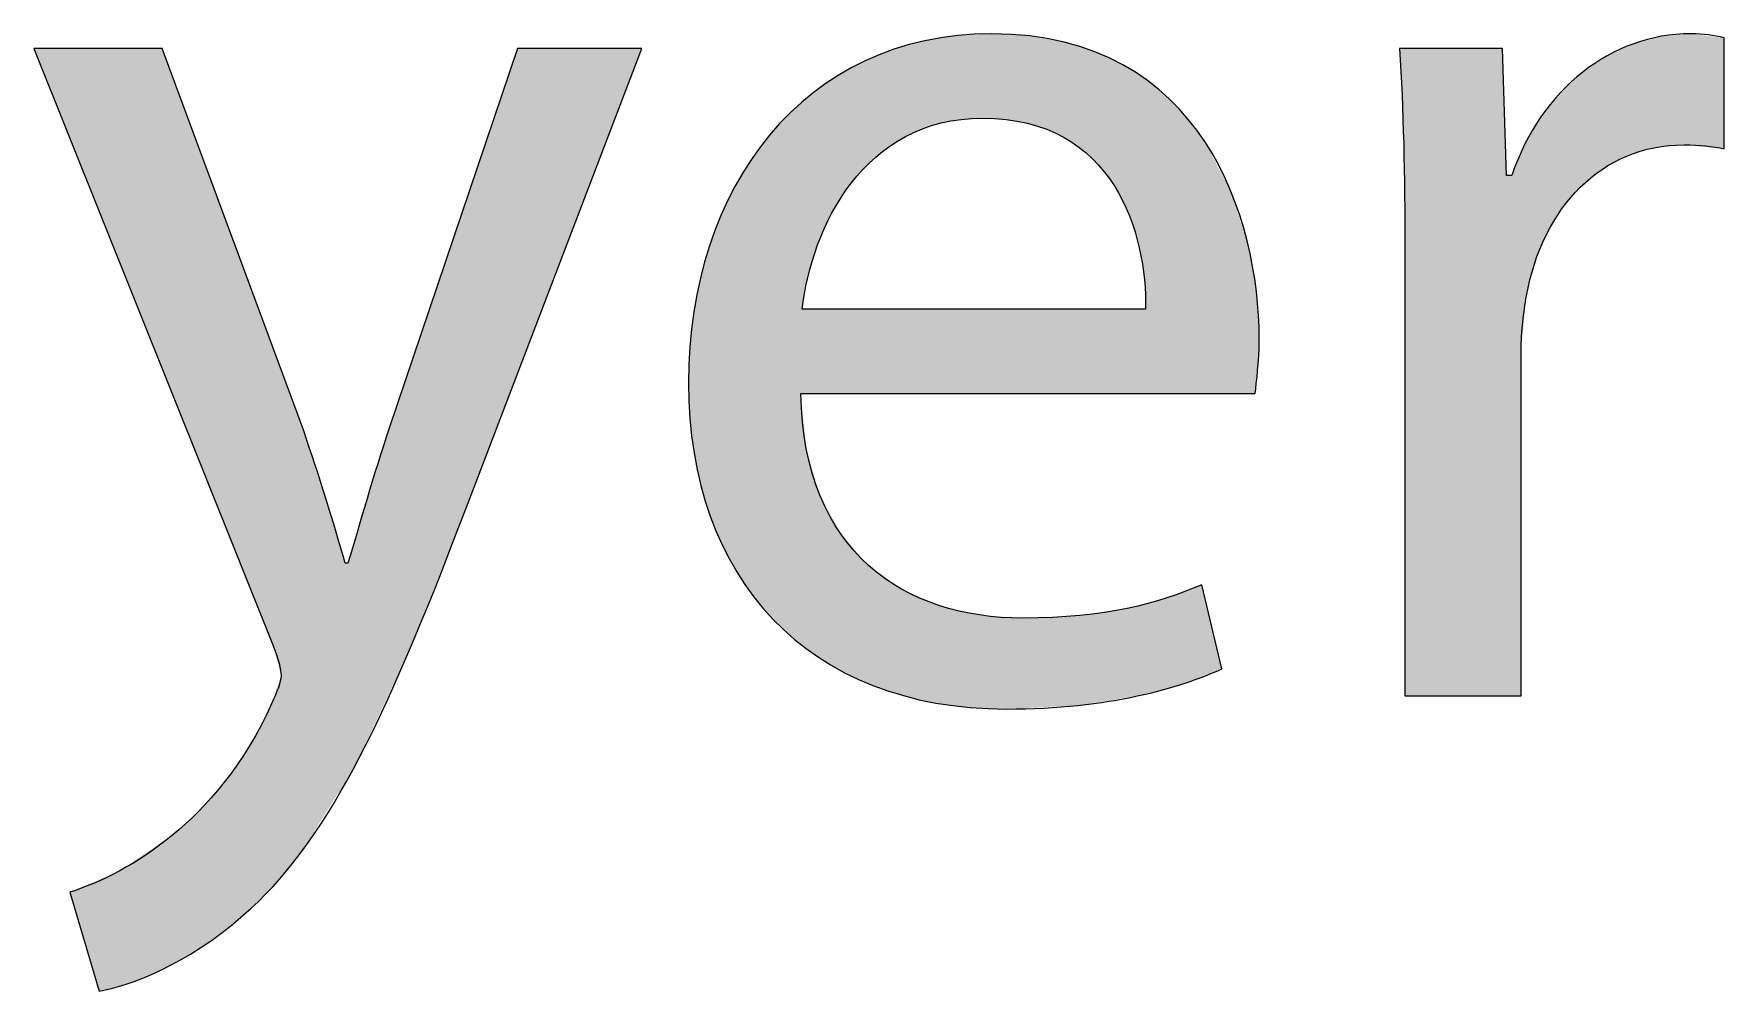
# Model space of a CAD drawing. Extents: x -11 to 868, y -1407 to -16.
# Drawn here: x 127.57 to 159.25, y -1091.76 to -1073.82 of the extents above; entities that cross this region are included whole.
import ezdxf

# ---------------------------------------------------------------- set-up
doc = ezdxf.new("R2010")
doc.units = 0
doc.layers.add('LAYER_1', color=7, linetype='CONTINUOUS')

# ---------------------------------------------------------------- blocks, each defined once
blk = doc.blocks.new('*U32')
at = {"layer": 'LAYER_1', "color": 250, "extrusion": (0, 0, -1)}
for points in [[(-128.245, -1075.783), (-127.569, -1074.098), (-128.245, -1074.098)], [(-128.796, -1077.156), (-128.245, -1074.098), (-128.796, -1074.098)], [(-129.172, -1078.092), (-128.796, -1074.098), (-129.172, -1074.098)], [(-129.3, -1078.411), (-129.172, -1074.098), (-129.3, -1074.098)], [(-129.951, -1080.035), (-129.3, -1074.098), (-129.951, -1074.098)], [(-129.973, -1080.089), (-129.951, -1074.098), (-129.973, -1074.098)], [(-130.173, -1080.589), (-129.973, -1074.098), (-130.173, -1074.639)], [(-136.636, -1080.186), (-136.636, -1074.098), (-138.965, -1074.098)], [(-130.646, -1081.767), (-130.173, -1074.639), (-130.646, -1075.914)], [(-130.701, -1081.904), (-130.646, -1075.914), (-130.701, -1076.063)], [(-131.138, -1082.991), (-130.701, -1076.063), (-131.138, -1077.241)], [(-131.501, -1083.896), (-131.138, -1077.241), (-131.501, -1078.22)], [(-135.659, -1082.739), (-135.659, -1076.988), (-136.636, -1080.186)], [(-131.611, -1084.169), (-131.501, -1078.22), (-131.611, -1078.516)], [(-132.027, -1085.207), (-131.611, -1078.516), (-132.027, -1079.64)], [(-132.046, -1085.255), (-132.027, -1079.64), (-132.046, -1079.692)], [(-132.052, -1085.269), (-132.046, -1079.692), (-132.052, -1079.707)], [(-132.202, -1085.845), (-132.052, -1079.707), (-132.202, -1080.113)], [(-132.202, -1089.611), (-132.202, -1080.113), (-132.563, -1089.178)], [(-132.563, -1089.178), (-132.202, -1080.113), (-132.563, -1081.085)], [(-134.555, -1085.496), (-134.555, -1080.254), (-135.659, -1082.739)], [(-132.563, -1089.178), (-132.563, -1081.085), (-132.628, -1089.074)], [(-132.628, -1089.074), (-132.563, -1081.085), (-132.628, -1081.262)], [(-132.628, -1089.074), (-132.628, -1081.262), (-133.404, -1087.839)], [(-133.404, -1087.839), (-132.628, -1081.262), (-133.404, -1083.741)], [(-134.231, -1086.176), (-134.231, -1081.212), (-134.555, -1085.496)], [(-133.552, -1087.605), (-133.552, -1083.425), (-134.231, -1086.176)], [(-133.404, -1087.839), (-133.404, -1083.741), (-133.455, -1087.759)], [(-133.455, -1087.759), (-133.404, -1083.741), (-133.455, -1083.741)], [(-133.455, -1087.759), (-133.455, -1083.741), (-133.552, -1087.605)], [(-132.027, -1089.818), (-132.027, -1086.371), (-132.046, -1089.799)], [(-132.046, -1089.799), (-132.046, -1086.313), (-132.052, -1089.792)], [(-132.052, -1089.792), (-132.052, -1086.296), (-132.202, -1089.611)], [(-131.501, -1090.329), (-131.501, -1087.321), (-131.611, -1090.222)], [(-131.611, -1090.222), (-131.611, -1087.163), (-132.027, -1089.818)], [(-131.138, -1090.606), (-131.138, -1087.843), (-131.501, -1090.329)], [(-130.701, -1090.939), (-130.701, -1088.337), (-131.138, -1090.606)], [(-130.646, -1090.97), (-130.646, -1088.4), (-130.701, -1090.939)], [(-129.951, -1091.362), (-129.951, -1088.977), (-129.973, -1091.349)], [(-129.973, -1091.349), (-129.973, -1088.962), (-130.173, -1091.236)], [(-130.173, -1091.236), (-130.173, -1088.826), (-130.646, -1090.97)], [(-129.172, -1091.658), (-129.172, -1089.505), (-129.3, -1091.625)], [(-129.3, -1091.625), (-129.3, -1089.418), (-129.951, -1091.362)], [(-128.796, -1091.756), (-128.796, -1089.666), (-129.172, -1091.658)]]:
    blk.add_solid(points, dxfattribs=at)
at = {"layer": 'LAYER_1', "color": 250}
for points in [[(128.245, -1075.783), (128.245, -1074.098), (128.796, -1077.156)], [(128.796, -1077.156), (128.796, -1074.098), (129.172, -1078.092)], [(129.172, -1078.092), (129.172, -1074.098), (129.3, -1078.411)], [(129.3, -1078.411), (129.3, -1074.098), (129.951, -1080.035)], [(129.951, -1080.035), (129.951, -1074.098), (129.973, -1080.089)], [(129.973, -1080.089), (129.973, -1074.098), (130.173, -1080.589)], [(136.636, -1080.186), (135.659, -1076.988), (136.636, -1074.098)], [(130.173, -1080.589), (130.173, -1074.639), (130.646, -1081.767)], [(130.646, -1081.767), (130.646, -1075.914), (130.701, -1081.904)], [(130.701, -1081.904), (130.701, -1076.063), (131.138, -1082.991)], [(131.138, -1082.991), (131.138, -1077.241), (131.501, -1083.896)], [(135.659, -1082.739), (134.555, -1080.254), (135.659, -1076.988)], [(131.501, -1083.896), (131.501, -1078.22), (131.611, -1084.169)], [(131.611, -1084.169), (131.611, -1078.516), (132.027, -1085.207)], [(132.027, -1085.207), (132.027, -1079.64), (132.046, -1085.255)], [(132.046, -1085.255), (132.046, -1079.692), (132.052, -1085.269)], [(132.052, -1085.269), (132.052, -1079.707), (132.202, -1085.845)], [(134.555, -1085.496), (134.231, -1081.212), (134.555, -1080.254)], [(134.231, -1086.176), (133.552, -1083.425), (134.231, -1081.212)], [(133.552, -1087.605), (133.455, -1083.741), (133.552, -1083.425)], [(132.202, -1089.611), (132.052, -1086.296), (132.202, -1085.845)], [(132.027, -1089.818), (131.611, -1087.163), (132.027, -1086.371)], [(132.046, -1089.799), (132.027, -1086.371), (132.046, -1086.313)], [(132.052, -1089.792), (132.046, -1086.313), (132.052, -1086.296)], [(131.501, -1090.329), (131.138, -1087.843), (131.501, -1087.321)], [(131.611, -1090.222), (131.501, -1087.321), (131.611, -1087.163)], [(131.138, -1090.606), (130.701, -1088.337), (131.138, -1087.843)], [(130.701, -1090.939), (130.646, -1088.4), (130.701, -1088.337)], [(130.646, -1090.97), (130.173, -1088.826), (130.646, -1088.4)], [(129.951, -1091.362), (129.3, -1089.418), (129.951, -1088.977)], [(129.973, -1091.349), (129.951, -1088.977), (129.973, -1088.962)], [(130.173, -1091.236), (129.973, -1088.962), (130.173, -1088.826)], [(129.172, -1091.658), (128.796, -1089.666), (129.172, -1089.505)], [(129.3, -1091.625), (129.172, -1089.505), (129.3, -1089.418)], [(128.796, -1091.756), (128.245, -1089.903), (128.796, -1089.666)]]:
    blk.add_solid(points, dxfattribs=at)
blk = doc.blocks.new('*U33')
at = {"layer": 'LAYER_1', "color": 250}
for points in [[(143.832, -1075.791), (143.691, -1074.112), (143.832, -1074.074)], [(143.867, -1075.77), (143.832, -1074.074), (143.867, -1074.064)], [(143.908, -1075.745), (143.867, -1074.064), (143.908, -1074.053)], [(144.227, -1075.6), (143.908, -1074.053), (144.227, -1073.965)], [(144.269, -1075.587), (144.227, -1073.965), (144.269, -1073.953)], [(144.475, -1075.523), (144.269, -1073.953), (144.475, -1073.921)], [(144.531, -1075.505), (144.475, -1073.921), (144.531, -1073.912)], [(144.574, -1075.492), (144.531, -1073.912), (144.574, -1073.905)], [(144.881, -1075.436), (144.574, -1073.905), (144.881, -1073.856)], [(144.948, -1075.424), (144.881, -1073.856), (144.948, -1073.852)], [(145.121, -1075.414), (144.948, -1073.852), (145.121, -1073.843)], [(145.294, -1075.404), (145.121, -1073.843), (145.294, -1073.834)], [(145.352, -1075.401), (145.294, -1073.834), (145.352, -1073.832)], [(145.527, -1075.41), (145.352, -1073.832), (145.527, -1073.822)], [(145.352, -1075.401), (145.352, -1073.832), (145.527, -1075.41)], [(145.527, -1075.41), (145.527, -1073.822), (145.795, -1075.425)], [(145.795, -1075.425), (145.795, -1073.837), (145.803, -1075.427)], [(145.803, -1075.427), (145.803, -1073.838), (146.103, -1075.48)], [(146.103, -1075.48), (146.103, -1073.855), (146.196, -1075.497)], [(146.196, -1075.497), (146.196, -1073.86), (146.236, -1075.51)], [(146.236, -1075.51), (146.236, -1073.862), (146.557, -1075.611)], [(146.557, -1075.611), (146.557, -1073.919), (146.879, -1075.763)], [(146.879, -1075.763), (146.879, -1073.976), (146.879, -1075.763)], [(146.879, -1075.763), (146.879, -1073.977), (147.137, -1075.931)], [(147.137, -1075.931), (147.137, -1074.058), (147.164, -1075.949)], [(147.164, -1075.949), (147.164, -1074.066), (147.177, -1075.96)], [(147.177, -1075.96), (147.177, -1074.07), (147.415, -1076.164)], [(143.107, -1076.364), (142.891, -1074.469), (143.107, -1074.352)], [(143.149, -1076.324), (143.107, -1074.352), (143.149, -1074.33)], [(143.217, -1076.259), (143.149, -1074.33), (143.217, -1074.303)], [(143.297, -1076.181), (143.217, -1074.303), (143.297, -1074.27)], [(143.349, -1076.131), (143.297, -1074.27), (143.349, -1074.25)], [(143.615, -1075.924), (143.349, -1074.25), (143.615, -1074.143)], [(143.691, -1075.877), (143.615, -1074.143), (143.691, -1074.112)], [(147.415, -1076.164), (147.415, -1074.145), (147.459, -1076.213)], [(147.459, -1076.213), (147.459, -1074.158), (147.633, -1076.404)], [(147.633, -1076.404), (147.633, -1074.239), (147.819, -1076.666)], [(147.819, -1076.666), (147.819, -1074.326), (147.976, -1076.943)], [(147.976, -1076.943), (147.976, -1074.4), (147.979, -1076.951)], [(147.979, -1076.951), (147.979, -1074.401), (148.063, -1077.138)], [(142.53, -1077.178), (142.306, -1074.836), (142.53, -1074.681)], [(142.644, -1076.985), (142.53, -1074.681), (142.644, -1074.602)], [(142.699, -1076.891), (142.644, -1074.602), (142.699, -1074.573)], [(142.702, -1076.887), (142.699, -1074.573), (142.702, -1074.571)], [(142.766, -1076.795), (142.702, -1074.571), (142.766, -1074.536)], [(142.891, -1076.619), (142.766, -1074.536), (142.891, -1074.469)], [(148.063, -1077.138), (148.063, -1074.455), (148.106, -1077.233)], [(148.106, -1077.233), (148.106, -1074.482), (148.251, -1077.706)], [(148.251, -1077.706), (148.251, -1074.575), (148.289, -1077.831)], [(148.289, -1077.831), (148.289, -1074.6), (148.385, -1078.426)], [(148.385, -1078.426), (148.385, -1074.661), (148.407, -1078.983)], [(142.048, -1078.541), (141.97, -1075.106), (142.048, -1075.039)], [(142.075, -1078.39), (142.048, -1075.039), (142.075, -1075.015)], [(142.176, -1078.054), (142.075, -1075.015), (142.176, -1074.927)], [(142.259, -1077.778), (142.176, -1074.927), (142.259, -1074.869)], [(142.276, -1077.74), (142.259, -1074.869), (142.276, -1074.857)], [(142.306, -1077.674), (142.276, -1074.857), (142.306, -1074.836)], [(141.748, -1085.092), (141.423, -1075.652), (141.748, -1075.3)], [(141.828, -1085.167), (141.748, -1075.3), (141.828, -1075.23)], [(141.748, -1085.092), (141.748, -1075.3), (141.828, -1085.167)], [(141.946, -1085.254), (141.828, -1075.23), (141.946, -1075.128)], [(141.828, -1085.167), (141.828, -1075.23), (141.946, -1085.254)], [(141.97, -1080.56), (141.946, -1075.128), (141.97, -1075.106)], [(141.423, -1084.787), (141.36, -1075.72), (141.423, -1075.652)], [(141.423, -1084.787), (141.423, -1075.652), (141.748, -1085.092)], [(141.36, -1084.714), (141.061, -1076.119), (141.36, -1075.72)], [(141.36, -1084.714), (141.36, -1075.72), (141.423, -1084.787)], [(141.013, -1084.295), (140.744, -1076.628), (141.013, -1076.182)], [(141.061, -1084.364), (141.013, -1076.182), (141.061, -1076.119)], [(141.013, -1084.295), (141.013, -1076.182), (141.061, -1084.364)], [(141.061, -1084.364), (141.061, -1076.119), (141.36, -1084.714)], [(140.744, -1083.901), (140.709, -1076.685), (140.744, -1076.628)], [(140.744, -1083.901), (140.744, -1076.628), (141.013, -1084.295)], [(140.709, -1083.837), (140.472, -1077.175), (140.709, -1076.685)], [(140.709, -1083.837), (140.709, -1076.685), (140.744, -1083.901)], [(140.449, -1083.341), (140.248, -1077.756), (140.449, -1077.223)], [(140.472, -1083.398), (140.449, -1077.223), (140.472, -1077.175)], [(140.449, -1083.341), (140.449, -1077.223), (140.472, -1083.398)], [(140.472, -1083.398), (140.472, -1077.175), (140.709, -1083.837)], [(140.233, -1082.809), (140.072, -1078.369), (140.233, -1077.796)], [(140.248, -1082.857), (140.233, -1077.796), (140.248, -1077.756)], [(140.233, -1082.809), (140.233, -1077.796), (140.248, -1082.857)], [(140.248, -1082.857), (140.248, -1077.756), (140.449, -1083.341)], [(140.063, -1082.242), (139.945, -1079.011), (140.063, -1078.399)], [(140.072, -1082.282), (140.063, -1078.399), (140.072, -1078.369)], [(140.063, -1082.242), (140.063, -1078.399), (140.072, -1082.282)], [(140.072, -1082.282), (140.072, -1078.369), (140.233, -1082.809)], [(139.941, -1081.642), (139.867, -1079.676), (139.941, -1079.029)], [(139.945, -1081.672), (139.941, -1079.029), (139.945, -1079.011)], [(139.941, -1081.642), (139.941, -1079.029), (139.945, -1081.672)], [(139.945, -1081.672), (139.945, -1079.011), (140.063, -1082.242)], [(139.866, -1081.008), (139.841, -1080.36), (139.866, -1079.684)], [(139.867, -1081.031), (139.866, -1079.684), (139.867, -1079.676)], [(139.866, -1081.008), (139.866, -1079.684), (139.867, -1081.031)], [(139.867, -1081.031), (139.867, -1079.676), (139.941, -1081.642)], [(141.946, -1085.254), (141.946, -1080.56), (141.97, -1085.273)], [(141.97, -1085.273), (141.97, -1080.813), (142.048, -1085.331)], [(142.048, -1085.331), (142.048, -1081.597), (142.075, -1085.351)], [(142.075, -1085.351), (142.075, -1081.687), (142.176, -1085.427)], [(142.176, -1085.427), (142.176, -1082.033), (142.259, -1085.489)], [(142.259, -1085.489), (142.259, -1082.316), (142.276, -1085.502)], [(142.276, -1085.502), (142.276, -1082.374), (142.306, -1085.519)], [(142.306, -1085.519), (142.306, -1082.475), (142.53, -1085.651)], [(142.53, -1085.651), (142.53, -1082.886), (142.644, -1085.718)], [(142.644, -1085.718), (142.644, -1083.095), (142.699, -1085.751)], [(142.699, -1085.751), (142.699, -1083.196), (142.702, -1085.752)], [(142.702, -1085.752), (142.702, -1083.202), (142.766, -1085.791)], [(142.766, -1085.791), (142.766, -1083.274), (142.891, -1085.847)], [(142.891, -1085.847), (142.891, -1083.415), (143.107, -1085.945)], [(143.107, -1085.945), (143.107, -1083.659), (143.149, -1085.964)], [(143.149, -1085.964), (143.149, -1083.706), (143.217, -1085.994)], [(143.217, -1085.994), (143.217, -1083.782), (143.297, -1086.031)], [(143.297, -1086.031), (143.297, -1083.84), (143.349, -1086.048)], [(143.349, -1086.048), (143.349, -1083.877), (143.615, -1086.137)], [(143.615, -1086.137), (143.615, -1084.067), (143.691, -1086.162)], [(143.691, -1086.162), (143.691, -1084.122), (143.832, -1086.209)], [(143.832, -1086.209), (143.832, -1084.223), (143.867, -1086.221)], [(143.867, -1086.221), (143.867, -1084.238), (143.908, -1086.23)], [(149.208, -1085.962), (149.149, -1084.259), (149.208, -1084.237)], [(149.459, -1085.865), (149.208, -1084.237), (149.459, -1084.142)], [(143.908, -1086.23), (143.908, -1084.256), (144.227, -1086.303)], [(144.227, -1086.303), (144.227, -1084.396), (144.269, -1086.312)], [(144.269, -1086.312), (144.269, -1084.415), (144.475, -1086.359)], [(144.475, -1086.359), (144.475, -1084.505), (144.531, -1086.366)], [(144.531, -1086.366), (144.531, -1084.53), (144.574, -1086.372)], [(144.574, -1086.372), (144.574, -1084.54), (144.881, -1086.412)], [(148.251, -1086.227), (148.106, -1084.575), (148.251, -1084.536)], [(148.289, -1086.217), (148.251, -1084.536), (148.289, -1084.526)], [(148.385, -1086.191), (148.289, -1084.526), (148.385, -1084.501)], [(148.407, -1086.185), (148.385, -1084.501), (148.407, -1084.495)], [(148.443, -1086.176), (148.407, -1084.495), (148.443, -1084.485)], [(148.808, -1086.077), (148.443, -1084.485), (148.808, -1084.388)], [(148.851, -1086.065), (148.808, -1084.388), (148.851, -1084.372)], [(149.149, -1085.985), (148.851, -1084.372), (149.149, -1084.259)], [(144.881, -1086.412), (144.881, -1084.613), (144.948, -1086.421)], [(144.948, -1086.421), (144.948, -1084.628), (145.121, -1086.443)], [(145.121, -1086.443), (145.121, -1084.669), (145.294, -1086.45)], [(145.294, -1086.45), (145.294, -1084.71), (145.352, -1086.453)], [(145.352, -1086.453), (145.352, -1084.714), (145.527, -1086.46)], [(145.527, -1086.46), (145.527, -1084.727), (145.795, -1086.471)], [(145.795, -1086.471), (145.795, -1084.746), (145.803, -1086.471)], [(146.196, -1086.451), (146.103, -1084.768), (146.196, -1084.764)], [(146.236, -1086.449), (146.196, -1084.764), (146.236, -1084.762)], [(146.557, -1086.433), (146.236, -1084.762), (146.557, -1084.748)], [(146.879, -1086.417), (146.557, -1084.748), (146.879, -1084.733)], [(147.137, -1086.403), (146.879, -1084.733), (147.137, -1084.722)], [(146.879, -1086.417), (146.879, -1084.733), (146.879, -1084.733)], [(147.164, -1086.399), (147.137, -1084.722), (147.164, -1084.72)], [(147.177, -1086.397), (147.164, -1084.72), (147.177, -1084.72)], [(147.415, -1086.359), (147.177, -1084.72), (147.415, -1084.684)], [(147.459, -1086.352), (147.415, -1084.684), (147.459, -1084.677)], [(147.633, -1086.325), (147.459, -1084.677), (147.633, -1084.651)], [(147.819, -1086.295), (147.633, -1084.651), (147.819, -1084.623)], [(147.976, -1086.271), (147.819, -1084.623), (147.976, -1084.6)], [(147.979, -1086.27), (147.976, -1084.6), (147.979, -1084.599)], [(148.063, -1086.257), (147.979, -1084.599), (148.063, -1084.587)], [(148.106, -1086.25), (148.063, -1084.587), (148.106, -1084.575)]]:
    blk.add_solid(points, dxfattribs=at)
at = {"layer": 'LAYER_1', "color": 250, "extrusion": (0, 0, -1)}
for points in [[(-143.832, -1075.791), (-143.832, -1074.074), (-143.867, -1075.77)], [(-143.867, -1075.77), (-143.867, -1074.064), (-143.908, -1075.745)], [(-143.908, -1075.745), (-143.908, -1074.053), (-144.227, -1075.6)], [(-144.227, -1075.6), (-144.227, -1073.965), (-144.269, -1075.587)], [(-144.269, -1075.587), (-144.269, -1073.953), (-144.475, -1075.523)], [(-144.475, -1075.523), (-144.475, -1073.921), (-144.531, -1075.505)], [(-144.531, -1075.505), (-144.531, -1073.912), (-144.574, -1075.492)], [(-144.574, -1075.492), (-144.574, -1073.905), (-144.881, -1075.436)], [(-144.881, -1075.436), (-144.881, -1073.856), (-144.948, -1075.424)], [(-144.948, -1075.424), (-144.948, -1073.852), (-145.121, -1075.414)], [(-145.121, -1075.414), (-145.121, -1073.843), (-145.294, -1075.404)], [(-145.294, -1075.404), (-145.294, -1073.834), (-145.352, -1075.401)], [(-145.795, -1075.425), (-145.527, -1073.822), (-145.795, -1073.837)], [(-145.803, -1075.427), (-145.795, -1073.837), (-145.803, -1073.838)], [(-146.103, -1075.48), (-145.803, -1073.838), (-146.103, -1073.855)], [(-146.196, -1075.497), (-146.103, -1073.855), (-146.196, -1073.86)], [(-146.236, -1075.51), (-146.196, -1073.86), (-146.236, -1073.862)], [(-146.557, -1075.611), (-146.236, -1073.862), (-146.557, -1073.919)], [(-146.879, -1075.763), (-146.557, -1073.919), (-146.879, -1073.976)], [(-146.879, -1075.763), (-146.879, -1073.976), (-146.879, -1073.977)], [(-147.137, -1075.931), (-146.879, -1073.977), (-147.137, -1074.058)], [(-147.164, -1075.949), (-147.137, -1074.058), (-147.164, -1074.066)], [(-147.177, -1075.96), (-147.164, -1074.066), (-147.177, -1074.07)], [(-147.415, -1076.164), (-147.177, -1074.07), (-147.415, -1074.145)], [(-143.107, -1076.364), (-143.107, -1074.352), (-143.149, -1076.324)], [(-143.149, -1076.324), (-143.149, -1074.33), (-143.217, -1076.259)], [(-143.217, -1076.259), (-143.217, -1074.303), (-143.297, -1076.181)], [(-143.297, -1076.181), (-143.297, -1074.27), (-143.349, -1076.131)], [(-143.349, -1076.131), (-143.349, -1074.25), (-143.615, -1075.924)], [(-143.615, -1075.924), (-143.615, -1074.143), (-143.691, -1075.877)], [(-143.691, -1075.877), (-143.691, -1074.112), (-143.832, -1075.791)], [(-147.459, -1076.213), (-147.415, -1074.145), (-147.459, -1074.158)], [(-147.633, -1076.404), (-147.459, -1074.158), (-147.633, -1074.239)], [(-147.819, -1076.666), (-147.633, -1074.239), (-147.819, -1074.326)], [(-147.976, -1076.943), (-147.819, -1074.326), (-147.976, -1074.4)], [(-147.979, -1076.951), (-147.976, -1074.4), (-147.979, -1074.401)], [(-148.063, -1077.138), (-147.979, -1074.401), (-148.063, -1074.455)], [(-142.53, -1077.178), (-142.53, -1074.681), (-142.644, -1076.985)], [(-142.644, -1076.985), (-142.644, -1074.602), (-142.699, -1076.891)], [(-142.699, -1076.891), (-142.699, -1074.573), (-142.702, -1076.887)], [(-142.702, -1076.887), (-142.702, -1074.571), (-142.766, -1076.795)], [(-142.766, -1076.795), (-142.766, -1074.536), (-142.891, -1076.619)], [(-142.891, -1076.619), (-142.891, -1074.469), (-143.107, -1076.364)], [(-148.106, -1077.233), (-148.063, -1074.455), (-148.106, -1074.482)], [(-148.251, -1077.706), (-148.106, -1074.482), (-148.251, -1074.575)], [(-148.289, -1077.831), (-148.251, -1074.575), (-148.289, -1074.6)], [(-148.385, -1078.426), (-148.289, -1074.6), (-148.385, -1074.661)], [(-148.407, -1078.983), (-148.385, -1074.661), (-148.407, -1074.676)], [(-148.407, -1080.56), (-148.407, -1074.676), (-148.443, -1080.56)], [(-148.443, -1080.56), (-148.407, -1074.676), (-148.443, -1074.698)], [(-148.443, -1080.56), (-148.443, -1074.698), (-148.808, -1080.56)], [(-148.808, -1080.56), (-148.443, -1074.698), (-148.808, -1075.005)], [(-142.048, -1078.541), (-142.048, -1075.039), (-142.075, -1078.39)], [(-142.075, -1078.39), (-142.075, -1075.015), (-142.176, -1078.054)], [(-142.176, -1078.054), (-142.176, -1074.927), (-142.259, -1077.778)], [(-142.259, -1077.778), (-142.259, -1074.869), (-142.276, -1077.74)], [(-142.276, -1077.74), (-142.276, -1074.857), (-142.306, -1077.674)], [(-142.306, -1077.674), (-142.306, -1074.836), (-142.53, -1077.178)], [(-148.808, -1080.56), (-148.808, -1075.005), (-148.851, -1080.56)], [(-148.851, -1080.56), (-148.808, -1075.005), (-148.851, -1075.042)], [(-148.851, -1080.56), (-148.851, -1075.042), (-149.149, -1080.56)], [(-149.149, -1080.56), (-148.851, -1075.042), (-149.149, -1075.361)], [(-141.946, -1080.56), (-141.946, -1075.128), (-141.97, -1080.56)], [(-141.97, -1078.983), (-141.97, -1075.106), (-142.048, -1078.541)], [(-149.149, -1080.56), (-149.149, -1075.361), (-149.208, -1080.56)], [(-149.208, -1080.56), (-149.149, -1075.361), (-149.208, -1075.425)], [(-149.208, -1080.56), (-149.208, -1075.425), (-149.459, -1080.56)], [(-149.459, -1080.56), (-149.208, -1075.425), (-149.459, -1075.766)], [(-149.459, -1080.56), (-149.459, -1075.766), (-149.516, -1080.56)], [(-149.516, -1080.56), (-149.459, -1075.766), (-149.516, -1075.842)], [(-149.516, -1080.56), (-149.516, -1075.842), (-149.835, -1080.56)], [(-149.835, -1080.56), (-149.516, -1075.842), (-149.835, -1076.445)], [(-149.835, -1080.56), (-149.835, -1076.445), (-149.995, -1080.56)], [(-149.995, -1080.56), (-149.835, -1076.445), (-149.995, -1076.747)], [(-149.995, -1080.56), (-149.995, -1076.747), (-150.31, -1080.56)], [(-150.31, -1080.56), (-149.995, -1076.747), (-150.31, -1077.701)], [(-150.31, -1080.56), (-150.31, -1077.701), (-150.461, -1080.56)], [(-150.461, -1080.56), (-150.31, -1077.701), (-150.461, -1078.527)], [(-150.461, -1080.56), (-150.461, -1078.527), (-150.484, -1080.257)], [(-150.484, -1080.257), (-150.461, -1078.527), (-150.484, -1078.648)], [(-150.484, -1080.257), (-150.484, -1078.648), (-150.537, -1079.533)], [(-141.97, -1080.56), (-141.97, -1078.983), (-142.048, -1080.56)], [(-142.048, -1080.56), (-141.97, -1078.983), (-142.048, -1078.983)], [(-142.048, -1080.56), (-142.048, -1078.983), (-142.075, -1080.56)], [(-142.075, -1080.56), (-142.048, -1078.983), (-142.075, -1078.983)], [(-142.075, -1080.56), (-142.075, -1078.983), (-142.176, -1080.56)], [(-142.176, -1080.56), (-142.075, -1078.983), (-142.176, -1078.983)], [(-142.176, -1080.56), (-142.176, -1078.983), (-142.259, -1080.56)], [(-142.259, -1080.56), (-142.176, -1078.983), (-142.259, -1078.983)], [(-142.259, -1080.56), (-142.259, -1078.983), (-142.276, -1080.56)], [(-142.276, -1080.56), (-142.259, -1078.983), (-142.276, -1078.983)], [(-142.276, -1080.56), (-142.276, -1078.983), (-142.306, -1080.56)], [(-142.306, -1080.56), (-142.276, -1078.983), (-142.306, -1078.983)], [(-142.306, -1080.56), (-142.306, -1078.983), (-142.53, -1080.56)], [(-142.53, -1080.56), (-142.306, -1078.983), (-142.53, -1078.983)], [(-142.53, -1080.56), (-142.53, -1078.983), (-142.644, -1080.56)], [(-142.644, -1080.56), (-142.53, -1078.983), (-142.644, -1078.983)], [(-142.644, -1080.56), (-142.644, -1078.983), (-142.699, -1080.56)], [(-142.699, -1080.56), (-142.644, -1078.983), (-142.699, -1078.983)], [(-142.699, -1080.56), (-142.699, -1078.983), (-142.702, -1080.56)], [(-142.702, -1080.56), (-142.699, -1078.983), (-142.702, -1078.983)], [(-142.702, -1080.56), (-142.702, -1078.983), (-142.766, -1080.56)], [(-142.766, -1080.56), (-142.702, -1078.983), (-142.766, -1078.983)], [(-142.766, -1080.56), (-142.766, -1078.983), (-142.891, -1080.56)], [(-142.891, -1080.56), (-142.766, -1078.983), (-142.891, -1078.983)], [(-142.891, -1080.56), (-142.891, -1078.983), (-143.107, -1080.56)], [(-143.107, -1080.56), (-142.891, -1078.983), (-143.107, -1078.983)], [(-143.107, -1080.56), (-143.107, -1078.983), (-143.149, -1080.56)], [(-143.149, -1080.56), (-143.107, -1078.983), (-143.149, -1078.983)], [(-143.149, -1080.56), (-143.149, -1078.983), (-143.217, -1080.56)], [(-143.217, -1080.56), (-143.149, -1078.983), (-143.217, -1078.983)], [(-143.217, -1080.56), (-143.217, -1078.983), (-143.297, -1080.56)], [(-143.297, -1080.56), (-143.217, -1078.983), (-143.297, -1078.983)], [(-143.297, -1080.56), (-143.297, -1078.983), (-143.349, -1080.56)], [(-143.349, -1080.56), (-143.297, -1078.983), (-143.349, -1078.983)], [(-143.349, -1080.56), (-143.349, -1078.983), (-143.615, -1080.56)], [(-143.615, -1080.56), (-143.349, -1078.983), (-143.615, -1078.983)], [(-143.615, -1080.56), (-143.615, -1078.983), (-143.691, -1080.56)], [(-143.691, -1080.56), (-143.615, -1078.983), (-143.691, -1078.983)], [(-143.691, -1080.56), (-143.691, -1078.983), (-143.832, -1080.56)], [(-143.832, -1080.56), (-143.691, -1078.983), (-143.832, -1078.983)], [(-143.832, -1080.56), (-143.832, -1078.983), (-143.867, -1080.56)], [(-143.867, -1080.56), (-143.832, -1078.983), (-143.867, -1078.983)], [(-143.867, -1080.56), (-143.867, -1078.983), (-143.908, -1080.56)], [(-143.908, -1080.56), (-143.867, -1078.983), (-143.908, -1078.983)], [(-143.908, -1080.56), (-143.908, -1078.983), (-144.227, -1080.56)], [(-144.227, -1080.56), (-143.908, -1078.983), (-144.227, -1078.983)], [(-144.227, -1080.56), (-144.227, -1078.983), (-144.269, -1080.56)], [(-144.269, -1080.56), (-144.227, -1078.983), (-144.269, -1078.983)], [(-144.269, -1080.56), (-144.269, -1078.983), (-144.475, -1080.56)], [(-144.475, -1080.56), (-144.269, -1078.983), (-144.475, -1078.983)], [(-144.475, -1080.56), (-144.475, -1078.983), (-144.531, -1080.56)], [(-144.531, -1080.56), (-144.475, -1078.983), (-144.531, -1078.983)], [(-144.531, -1080.56), (-144.531, -1078.983), (-144.574, -1080.56)], [(-144.574, -1080.56), (-144.531, -1078.983), (-144.574, -1078.983)], [(-144.574, -1080.56), (-144.574, -1078.983), (-144.881, -1080.56)], [(-144.881, -1080.56), (-144.574, -1078.983), (-144.881, -1078.983)], [(-144.881, -1080.56), (-144.881, -1078.983), (-144.948, -1080.56)], [(-144.948, -1080.56), (-144.881, -1078.983), (-144.948, -1078.983)], [(-144.948, -1080.56), (-144.948, -1078.983), (-145.121, -1080.56)], [(-145.121, -1080.56), (-144.948, -1078.983), (-145.121, -1078.983)], [(-145.121, -1080.56), (-145.121, -1078.983), (-145.294, -1080.56)], [(-145.294, -1080.56), (-145.121, -1078.983), (-145.294, -1078.983)], [(-145.294, -1080.56), (-145.294, -1078.983), (-145.352, -1080.56)], [(-145.352, -1080.56), (-145.294, -1078.983), (-145.352, -1078.983)], [(-145.352, -1080.56), (-145.352, -1078.983), (-145.527, -1080.56)], [(-145.527, -1080.56), (-145.352, -1078.983), (-145.527, -1078.983)], [(-145.527, -1080.56), (-145.527, -1078.983), (-145.795, -1080.56)], [(-145.795, -1080.56), (-145.527, -1078.983), (-145.795, -1078.983)], [(-145.795, -1080.56), (-145.795, -1078.983), (-145.803, -1080.56)], [(-145.803, -1080.56), (-145.795, -1078.983), (-145.803, -1078.983)], [(-145.803, -1080.56), (-145.803, -1078.983), (-146.103, -1080.56)], [(-146.103, -1080.56), (-145.803, -1078.983), (-146.103, -1078.983)], [(-146.103, -1080.56), (-146.103, -1078.983), (-146.196, -1080.56)], [(-146.196, -1080.56), (-146.103, -1078.983), (-146.196, -1078.983)], [(-146.196, -1080.56), (-146.196, -1078.983), (-146.236, -1080.56)], [(-146.236, -1080.56), (-146.196, -1078.983), (-146.236, -1078.983)], [(-146.236, -1080.56), (-146.236, -1078.983), (-146.557, -1080.56)], [(-146.557, -1080.56), (-146.236, -1078.983), (-146.557, -1078.983)], [(-146.557, -1080.56), (-146.557, -1078.983), (-146.879, -1080.56)], [(-146.879, -1080.56), (-146.557, -1078.983), (-146.879, -1078.983)], [(-146.879, -1080.56), (-146.879, -1078.983), (-146.879, -1080.56)], [(-146.879, -1080.56), (-146.879, -1078.983), (-146.879, -1078.983)], [(-146.879, -1080.56), (-146.879, -1078.983), (-147.137, -1080.56)], [(-147.137, -1080.56), (-146.879, -1078.983), (-147.137, -1078.983)], [(-147.137, -1080.56), (-147.137, -1078.983), (-147.164, -1080.56)], [(-147.164, -1080.56), (-147.137, -1078.983), (-147.164, -1078.983)], [(-147.164, -1080.56), (-147.164, -1078.983), (-147.177, -1080.56)], [(-147.177, -1080.56), (-147.164, -1078.983), (-147.177, -1078.983)], [(-147.177, -1080.56), (-147.177, -1078.983), (-147.415, -1080.56)], [(-147.415, -1080.56), (-147.177, -1078.983), (-147.415, -1078.983)], [(-147.415, -1080.56), (-147.415, -1078.983), (-147.459, -1080.56)], [(-147.459, -1080.56), (-147.415, -1078.983), (-147.459, -1078.983)], [(-147.459, -1080.56), (-147.459, -1078.983), (-147.633, -1080.56)], [(-147.633, -1080.56), (-147.459, -1078.983), (-147.633, -1078.983)], [(-147.633, -1080.56), (-147.633, -1078.983), (-147.819, -1080.56)], [(-147.819, -1080.56), (-147.633, -1078.983), (-147.819, -1078.983)], [(-147.819, -1080.56), (-147.819, -1078.983), (-147.976, -1080.56)], [(-147.976, -1080.56), (-147.819, -1078.983), (-147.976, -1078.983)], [(-147.976, -1080.56), (-147.976, -1078.983), (-147.979, -1080.56)], [(-147.979, -1080.56), (-147.976, -1078.983), (-147.979, -1078.983)], [(-147.979, -1080.56), (-147.979, -1078.983), (-148.063, -1080.56)], [(-148.063, -1080.56), (-147.979, -1078.983), (-148.063, -1078.983)], [(-148.063, -1080.56), (-148.063, -1078.983), (-148.106, -1080.56)], [(-148.106, -1080.56), (-148.063, -1078.983), (-148.106, -1078.983)], [(-148.106, -1080.56), (-148.106, -1078.983), (-148.251, -1080.56)], [(-148.251, -1080.56), (-148.106, -1078.983), (-148.251, -1078.983)], [(-148.251, -1080.56), (-148.251, -1078.983), (-148.289, -1080.56)], [(-148.289, -1080.56), (-148.251, -1078.983), (-148.289, -1078.983)], [(-148.289, -1080.56), (-148.289, -1078.983), (-148.385, -1080.56)], [(-148.385, -1080.56), (-148.289, -1078.983), (-148.385, -1078.983)], [(-148.385, -1080.56), (-148.385, -1078.983), (-148.407, -1080.56)], [(-148.407, -1080.56), (-148.385, -1078.983), (-148.407, -1078.983)], [(-141.97, -1085.273), (-141.946, -1080.56), (-141.97, -1080.813)], [(-142.048, -1085.331), (-141.97, -1080.813), (-142.048, -1081.597)], [(-142.075, -1085.351), (-142.048, -1081.597), (-142.075, -1081.687)], [(-142.176, -1085.427), (-142.075, -1081.687), (-142.176, -1082.033)], [(-142.259, -1085.489), (-142.176, -1082.033), (-142.259, -1082.316)], [(-142.276, -1085.502), (-142.259, -1082.316), (-142.276, -1082.374)], [(-142.306, -1085.519), (-142.276, -1082.374), (-142.306, -1082.475)], [(-142.53, -1085.651), (-142.306, -1082.475), (-142.53, -1082.886)], [(-142.644, -1085.718), (-142.53, -1082.886), (-142.644, -1083.095)], [(-142.699, -1085.751), (-142.644, -1083.095), (-142.699, -1083.196)], [(-142.702, -1085.752), (-142.699, -1083.196), (-142.702, -1083.202)], [(-142.766, -1085.791), (-142.702, -1083.202), (-142.766, -1083.274)], [(-142.891, -1085.847), (-142.766, -1083.274), (-142.891, -1083.415)], [(-143.107, -1085.945), (-142.891, -1083.415), (-143.107, -1083.659)], [(-143.149, -1085.964), (-143.107, -1083.659), (-143.149, -1083.706)], [(-143.217, -1085.994), (-143.149, -1083.706), (-143.217, -1083.782)], [(-143.297, -1086.031), (-143.217, -1083.782), (-143.297, -1083.84)], [(-143.349, -1086.048), (-143.297, -1083.84), (-143.349, -1083.877)], [(-143.615, -1086.137), (-143.349, -1083.877), (-143.615, -1084.067)], [(-143.691, -1086.162), (-143.615, -1084.067), (-143.691, -1084.122)], [(-143.832, -1086.209), (-143.691, -1084.122), (-143.832, -1084.223)], [(-143.867, -1086.221), (-143.832, -1084.223), (-143.867, -1084.238)], [(-143.908, -1086.23), (-143.867, -1084.238), (-143.908, -1084.256)], [(-149.208, -1085.962), (-149.208, -1084.237), (-149.459, -1085.865)], [(-149.459, -1085.865), (-149.459, -1084.142), (-149.516, -1085.843)], [(-149.516, -1085.843), (-149.459, -1084.142), (-149.516, -1084.379)], [(-144.227, -1086.303), (-143.908, -1084.256), (-144.227, -1084.396)], [(-144.269, -1086.312), (-144.227, -1084.396), (-144.269, -1084.415)], [(-144.475, -1086.359), (-144.269, -1084.415), (-144.475, -1084.505)], [(-144.531, -1086.366), (-144.475, -1084.505), (-144.531, -1084.53)], [(-144.574, -1086.372), (-144.531, -1084.53), (-144.574, -1084.54)], [(-144.881, -1086.412), (-144.574, -1084.54), (-144.881, -1084.613)], [(-148.251, -1086.227), (-148.251, -1084.536), (-148.289, -1086.217)], [(-148.289, -1086.217), (-148.289, -1084.526), (-148.385, -1086.191)], [(-148.385, -1086.191), (-148.385, -1084.501), (-148.407, -1086.185)], [(-148.407, -1086.185), (-148.407, -1084.495), (-148.443, -1086.176)], [(-148.443, -1086.176), (-148.443, -1084.485), (-148.808, -1086.077)], [(-148.808, -1086.077), (-148.808, -1084.388), (-148.851, -1086.065)], [(-148.851, -1086.065), (-148.851, -1084.372), (-149.149, -1085.985)], [(-149.149, -1085.985), (-149.149, -1084.259), (-149.208, -1085.962)], [(-149.516, -1085.843), (-149.516, -1084.379), (-149.835, -1085.72)], [(-144.948, -1086.421), (-144.881, -1084.613), (-144.948, -1084.628)], [(-145.121, -1086.443), (-144.948, -1084.628), (-145.121, -1084.669)], [(-145.294, -1086.45), (-145.121, -1084.669), (-145.294, -1084.71)], [(-145.352, -1086.453), (-145.294, -1084.71), (-145.352, -1084.714)], [(-145.527, -1086.46), (-145.352, -1084.714), (-145.527, -1084.727)], [(-145.795, -1086.471), (-145.527, -1084.727), (-145.795, -1084.746)], [(-145.803, -1086.471), (-145.795, -1084.746), (-145.803, -1084.746)], [(-145.803, -1086.471), (-145.803, -1084.746), (-146.103, -1086.456)], [(-146.103, -1086.456), (-145.803, -1084.746), (-146.103, -1084.768)], [(-146.103, -1086.456), (-146.103, -1084.768), (-146.196, -1086.451)], [(-146.196, -1086.451), (-146.196, -1084.764), (-146.236, -1086.449)], [(-146.236, -1086.449), (-146.236, -1084.762), (-146.557, -1086.433)], [(-146.557, -1086.433), (-146.557, -1084.748), (-146.879, -1086.417)], [(-146.879, -1086.417), (-146.879, -1084.733), (-146.879, -1086.417)], [(-146.879, -1086.417), (-146.879, -1084.733), (-147.137, -1086.403)], [(-147.137, -1086.403), (-147.137, -1084.722), (-147.164, -1086.399)], [(-147.164, -1086.399), (-147.164, -1084.72), (-147.177, -1086.397)], [(-147.177, -1086.397), (-147.177, -1084.72), (-147.415, -1086.359)], [(-147.415, -1086.359), (-147.415, -1084.684), (-147.459, -1086.352)], [(-147.459, -1086.352), (-147.459, -1084.677), (-147.633, -1086.325)], [(-147.633, -1086.325), (-147.633, -1084.651), (-147.819, -1086.295)], [(-147.819, -1086.295), (-147.819, -1084.623), (-147.976, -1086.271)], [(-147.976, -1086.271), (-147.976, -1084.6), (-147.979, -1086.27)], [(-147.979, -1086.27), (-147.979, -1084.599), (-148.063, -1086.257)], [(-148.063, -1086.257), (-148.063, -1084.587), (-148.106, -1086.25)], [(-148.106, -1086.25), (-148.106, -1084.575), (-148.251, -1086.227)]]:
    blk.add_solid(points, dxfattribs=at)
blk = doc.blocks.new('*U34')
at = {"layer": 'LAYER_1', "color": 250, "extrusion": (0, 0, -1)}
for points in [[(-153.245, -1075.876), (-153.167, -1074.098), (-153.245, -1074.098)], [(-153.267, -1077.88), (-153.245, -1074.098), (-153.267, -1074.098)], [(-153.267, -1086.221), (-153.267, -1074.098), (-155.095, -1086.221)], [(-155.095, -1086.221), (-153.267, -1074.098), (-155.095, -1074.098)], [(-155.095, -1086.221), (-155.095, -1074.098), (-155.17, -1086.221)], [(-155.17, -1086.221), (-155.095, -1074.098), (-155.17, -1076.478)], [(-157.427, -1076.111), (-157.427, -1074.067), (-157.556, -1076.072)], [(-157.556, -1076.072), (-157.556, -1074.008), (-157.941, -1075.955)], [(-157.941, -1075.955), (-157.941, -1073.907), (-158.081, -1075.942)], [(-158.081, -1075.942), (-158.081, -1073.87), (-158.502, -1075.902)], [(-159.253, -1075.977), (-158.627, -1073.822), (-159.253, -1073.898)], [(-156.963, -1076.361), (-156.963, -1074.298), (-157.061, -1076.309)], [(-157.061, -1076.309), (-157.061, -1074.233), (-157.427, -1076.111)], [(-156.554, -1076.697), (-156.554, -1074.583), (-156.601, -1076.658)], [(-156.601, -1076.658), (-156.601, -1074.54), (-156.963, -1076.361)], [(-156.185, -1077.141), (-156.185, -1074.922), (-156.204, -1077.11)], [(-156.204, -1077.11), (-156.204, -1074.905), (-156.554, -1076.697)], [(-155.916, -1077.592), (-155.916, -1075.256), (-156.185, -1077.141)], [(-155.696, -1078.136), (-155.696, -1075.586), (-155.82, -1077.83)], [(-155.82, -1077.83), (-155.82, -1075.376), (-155.916, -1077.592)], [(-155.512, -1079.078), (-155.512, -1075.896), (-155.546, -1078.732)], [(-155.546, -1078.732), (-155.546, -1075.839), (-155.696, -1078.136)], [(-155.446, -1079.759), (-155.446, -1076.056), (-155.512, -1079.078)], [(-155.17, -1086.221), (-155.17, -1076.478), (-155.27, -1086.221)], [(-155.27, -1086.221), (-155.17, -1076.478), (-155.27, -1076.478)], [(-155.27, -1086.221), (-155.27, -1076.478), (-155.446, -1086.221)]]:
    blk.add_solid(points, dxfattribs=at)
at = {"layer": 'LAYER_1', "color": 250}
for points in [[(153.245, -1075.876), (153.245, -1074.098), (153.267, -1077.88)], [(157.427, -1076.111), (157.061, -1074.233), (157.427, -1074.067)], [(157.556, -1076.072), (157.427, -1074.067), (157.556, -1074.008)], [(157.941, -1075.955), (157.556, -1074.008), (157.941, -1073.907)], [(158.081, -1075.942), (157.941, -1073.907), (158.081, -1073.87)], [(158.502, -1075.902), (158.081, -1073.87), (158.502, -1073.833)], [(158.627, -1075.914), (158.502, -1073.833), (158.627, -1073.822)], [(158.502, -1075.902), (158.502, -1073.833), (158.627, -1075.914)], [(158.627, -1075.914), (158.627, -1073.822), (159.253, -1075.977)], [(156.963, -1076.361), (156.601, -1074.54), (156.963, -1074.298)], [(157.061, -1076.309), (156.963, -1074.298), (157.061, -1074.233)], [(156.554, -1076.697), (156.204, -1074.905), (156.554, -1074.583)], [(156.601, -1076.658), (156.554, -1074.583), (156.601, -1074.54)], [(156.185, -1077.141), (155.916, -1075.256), (156.185, -1074.922)], [(156.204, -1077.11), (156.185, -1074.922), (156.204, -1074.905)], [(155.916, -1077.592), (155.82, -1075.376), (155.916, -1075.256)], [(155.696, -1078.136), (155.546, -1075.839), (155.696, -1075.586)], [(155.82, -1077.83), (155.696, -1075.586), (155.82, -1075.376)], [(155.512, -1079.078), (155.446, -1076.056), (155.512, -1075.896)], [(155.546, -1078.732), (155.512, -1075.896), (155.546, -1075.839)], [(155.446, -1086.221), (155.27, -1076.478), (155.446, -1076.056)]]:
    blk.add_solid(points, dxfattribs=at)
blk = doc.blocks.new('BLOCK_4')
at = {"layer": 'LAYER_1'}
for points, knots in [([(129.973, -1074.098), (129.973, -1074.098), (132.628, -1081.262), (132.628, -1081.262), (132.904, -1082.063), (133.204, -1083.015), (133.404, -1083.741), (133.404, -1083.741), (133.455, -1083.741), (133.455, -1083.741), (133.68, -1083.015), (133.93, -1082.088), (134.231, -1081.212), (134.231, -1081.212), (136.636, -1074.098), (136.636, -1074.098), (136.636, -1074.098), (138.965, -1074.098), (138.965, -1074.098), (138.965, -1074.098), (135.659, -1082.739), (135.659, -1082.739), (134.081, -1086.897), (133.004, -1089.026), (131.501, -1090.329), (130.424, -1091.28), (129.347, -1091.656), (128.796, -1091.756), (128.796, -1091.756), (128.245, -1089.903), (128.245, -1089.903), (128.796, -1089.727), (129.522, -1089.377), (130.173, -1088.826), (130.775, -1088.35), (131.526, -1087.498), (132.027, -1086.371), (132.127, -1086.146), (132.202, -1085.971), (132.202, -1085.845), (132.202, -1085.72), (132.152, -1085.545), (132.052, -1085.269), (132.052, -1085.269), (127.569, -1074.098), (127.569, -1074.098), (127.569, -1074.098), (129.973, -1074.098), (129.973, -1074.098)], [0, 0, 0, 0, 1, 1, 1, 2, 2, 2, 3, 3, 3, 4, 4, 4, 5, 5, 5, 6, 6, 6, 7, 7, 7, 8, 8, 8, 9, 9, 9, 10, 10, 10, 11, 11, 11, 12, 12, 12, 13, 13, 13, 14, 14, 14, 15, 15, 15, 16, 16, 16, 16]), ([(141.946, -1080.56), (141.995, -1083.541), (143.899, -1084.768), (146.103, -1084.768), (147.681, -1084.768), (148.633, -1084.493), (149.459, -1084.142), (149.459, -1084.142), (149.835, -1085.72), (149.835, -1085.72), (149.059, -1086.07), (147.731, -1086.471), (145.803, -1086.471), (142.071, -1086.471), (139.841, -1084.017), (139.841, -1080.36), (139.841, -1076.703), (141.995, -1073.822), (145.527, -1073.822), (149.485, -1073.822), (150.537, -1077.304), (150.537, -1079.533), (150.537, -1079.984), (150.486, -1080.335), (150.461, -1080.56), (150.461, -1080.56), (141.946, -1080.56), (141.946, -1080.56)], [0, 0, 0, 0, 1, 1, 1, 2, 2, 2, 3, 3, 3, 4, 4, 4, 5, 5, 5, 6, 6, 6, 7, 7, 7, 8, 8, 8, 9, 9, 9, 9]), ([(153.267, -1077.88), (153.267, -1076.452), (153.242, -1075.225), (153.167, -1074.098), (153.167, -1074.098), (155.095, -1074.098), (155.095, -1074.098), (155.095, -1074.098), (155.17, -1076.478), (155.17, -1076.478), (155.17, -1076.478), (155.27, -1076.478), (155.27, -1076.478), (155.821, -1074.85), (157.149, -1073.822), (158.627, -1073.822), (158.877, -1073.822), (159.052, -1073.848), (159.253, -1073.898), (159.253, -1073.898), (159.253, -1075.977), (159.253, -1075.977), (159.028, -1075.927), (158.802, -1075.902), (158.502, -1075.902), (156.949, -1075.902), (155.846, -1077.079), (155.546, -1078.732), (155.496, -1079.032), (155.446, -1079.383), (155.446, -1079.759), (155.446, -1079.759), (155.446, -1086.221), (155.446, -1086.221), (155.446, -1086.221), (153.267, -1086.221), (153.267, -1086.221), (153.267, -1086.221), (153.267, -1077.88), (153.267, -1077.88)], [0, 0, 0, 0, 1, 1, 1, 2, 2, 2, 3, 3, 3, 4, 4, 4, 5, 5, 5, 6, 6, 6, 7, 7, 7, 8, 8, 8, 9, 9, 9, 10, 10, 10, 11, 11, 11, 12, 12, 12, 13, 13, 13, 13]), ([(148.407, -1078.983), (148.433, -1077.58), (147.831, -1075.401), (145.352, -1075.401), (143.123, -1075.401), (142.146, -1077.454), (141.97, -1078.983), (141.97, -1078.983), (148.407, -1078.983), (148.407, -1078.983)], [0, 0, 0, 0, 1, 1, 1, 2, 2, 2, 3, 3, 3, 3])]:
    blk.add_open_spline(points, degree=3, knots=knots, dxfattribs=at)
at = {"layer": 'LAYER_1', "color": 250}
for name in ['*U32', '*U33', '*U34']:
    blk.add_blockref(name, (0, 0), dxfattribs=at)

msp = doc.modelspace()

# ---------------------------------------------------------------- block references
at = {"layer": 'LAYER_1'}
msp.add_blockref('BLOCK_4', (0, 0), dxfattribs=at)

doc.saveas('drawing.dxf')
